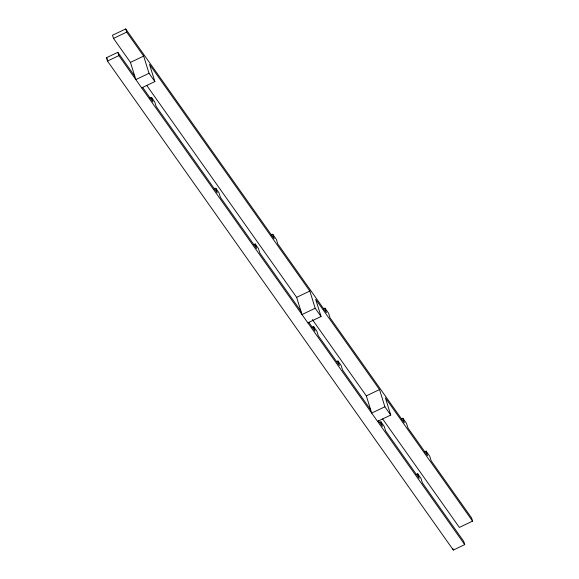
<?xml version="1.0" encoding="UTF-8"?>
<svg xmlns="http://www.w3.org/2000/svg" width="579" height="579" viewBox="0 0 579 579"><rect width="100%" height="100%" fill="white"/><g stroke="black" fill="none" stroke-linecap="round" stroke-linejoin="round"><path stroke-width="0.87" d="M271.182 235.016L272.738 234.271L274.156 238.823L125.708 28.95L112.507 35.247L113.498 38.424L130.456 62.394L135.812 79.591L149.013 73.294L154.868 81.581L141.667 87.878M113.498 38.424L126.7 32.127L143.657 56.098L149.013 73.294M416.12 474.577L417.749 473.803L420.969 478.348L422.381 482.9L463.692 541.3L464.72 544.615L453.335 550.05L107.47 61.056L106.435 57.734L117.827 52.305L134.777 76.276M107.47 61.056L118.854 55.62L464.72 544.615M130.456 62.394L143.657 56.098M149.889 98.169L151.517 97.395L154.731 101.94L156.149 106.493L217.205 192.807L215.786 188.262L214.158 189.036M253.559 244.743L255.187 243.969L258.4 248.514L259.819 253.059L300.957 311.227M146.755 85.439L296.636 297.345L309.837 291.049L315.193 308.252L321.055 316.532L307.854 322.829M315.193 308.252L301.992 314.549L296.636 297.345M323.429 308.882L324.985 308.144L328.604 313.261L330.023 317.806L404.308 422.829L402.89 418.284L401.334 419.022M311.987 327.352L313.615 326.57L316.829 331.123L318.247 335.668L339.381 365.544L337.962 360.999L336.341 361.774M312.356 319.572L366.326 395.877L379.527 389.58L384.883 406.776L390.745 415.063L377.544 421.36M384.883 406.776L371.682 413.073L366.326 395.877M379.354 422.598L380.982 421.816L384.195 426.368L385.614 430.914L419.167 478.348L417.749 473.803M424.559 451.866L426.115 451.121L429.734 456.238L431.152 460.79L471.581 517.944L472.565 521.122L459.364 527.418L382.625 418.921M272.738 234.271L276.357 239.388L277.775 243.94L326.397 312.689L324.985 308.144M402.89 418.284L406.509 423.401L407.927 427.953L427.534 455.673L426.115 451.121M309.837 291.049L149.512 64.378L154.868 81.581M379.527 389.58L315.693 299.336L321.055 316.532M472.565 521.122L385.382 397.86L390.745 415.063M215.786 188.262L219.007 192.807L220.418 197.359L256.606 248.514L255.187 243.969M337.962 360.999L341.183 365.552L342.602 370.097L370.647 409.758M142.687 87.451L152.936 101.94L151.517 97.395M308.868 322.409L315.034 331.123L313.615 326.57M378.471 420.817L382.401 426.368L380.982 421.816M106.435 57.734L107.462 59.196M452.814 548.393L453.335 550.05M125.708 28.95L126.7 32.127M117.827 52.305L118.854 55.62"/></g></svg>
